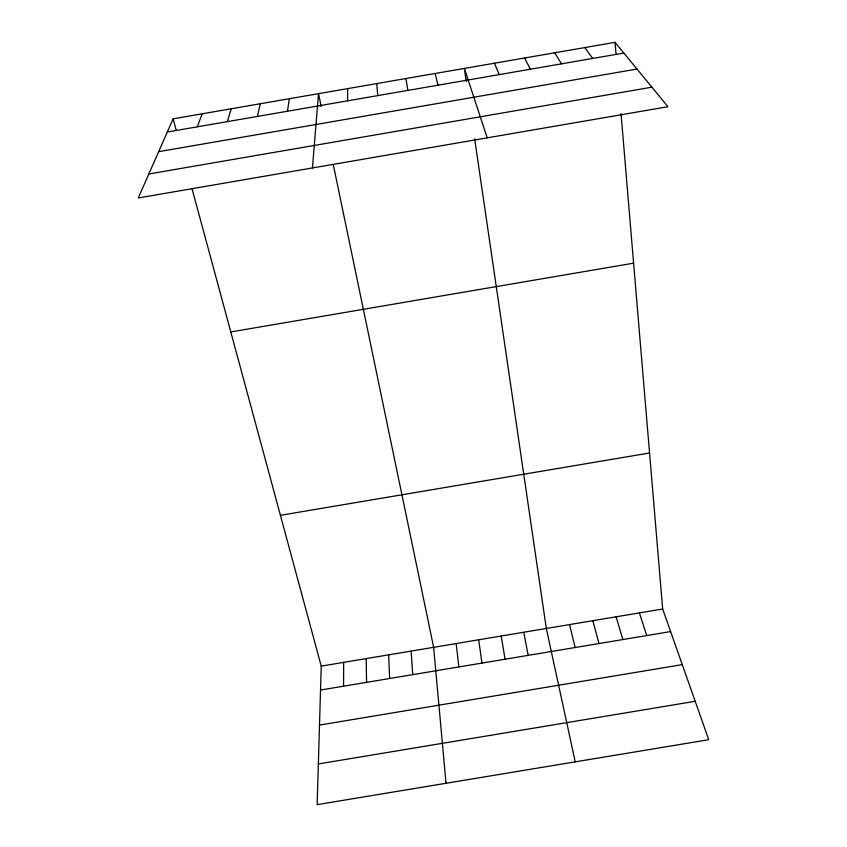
<?xml version="1.0" encoding="UTF-8"?>
<svg xmlns="http://www.w3.org/2000/svg" width="847" height="847" viewBox="0 0 847 847"><rect width="100%" height="100%" fill="white"/><g stroke="black" fill="none" stroke-linecap="round" stroke-linejoin="round"><path stroke-width="1.27" d="M347.598 100.825L347.651 88.628M343.554 686.197L343.691 662.365M192.068 188.828L321.235 666.123L317.149 804.65L708.717 739.706L662.672 609.014L621.031 113.604M312.448 167.96L318.514 93.668L321.182 106.489M287.429 111.232L289.409 98.707M257.382 116.431L260.304 103.736M227.345 121.619L231.231 108.776M197.319 126.817L202.168 113.805M173.127 118.824L138.283 197.965L667.965 106.701L615.038 42.35L173.127 118.824L176.208 130.237M167.325 132.005L623.847 53.054M158.664 151.666L636.986 69.041M148.839 173.984L651.915 87.188M230.797 331.95L633.598 263.163M280.421 515.315L649.554 452.986M321.235 666.123L662.672 609.014M320.526 690.04L670.612 631.576M319.499 725.085L682.259 664.63M318.356 763.952L695.175 701.295M584.864 47.57L592.667 58.443M554.711 52.789L561.508 63.832M524.568 58.009L530.37 69.221M494.447 63.218L499.254 74.6M487.237 137.839L464.347 68.427L466.242 81.407M639.379 612.91L646.727 635.568M616.097 616.807L622.852 639.549M592.826 620.703L598.998 643.54M569.565 624.588L575.145 647.521M435.146 73.477L437.984 85.198M575.229 761.845L546.315 628.474L474.648 138.834M333.252 164.509L433.643 647.32L446.02 783.274M523.764 632.254L528.179 655.366M501.212 636.023L505.066 659.22M405.957 78.527L407.841 90.407M478.682 639.792L481.964 663.085M456.162 643.551L458.862 666.938M615.038 42.35L616.034 54.176M376.799 83.578L377.709 95.616M411.144 651.089L412.711 674.646M388.646 654.847L389.652 678.5M366.169 658.606L366.592 682.343"/></g></svg>
